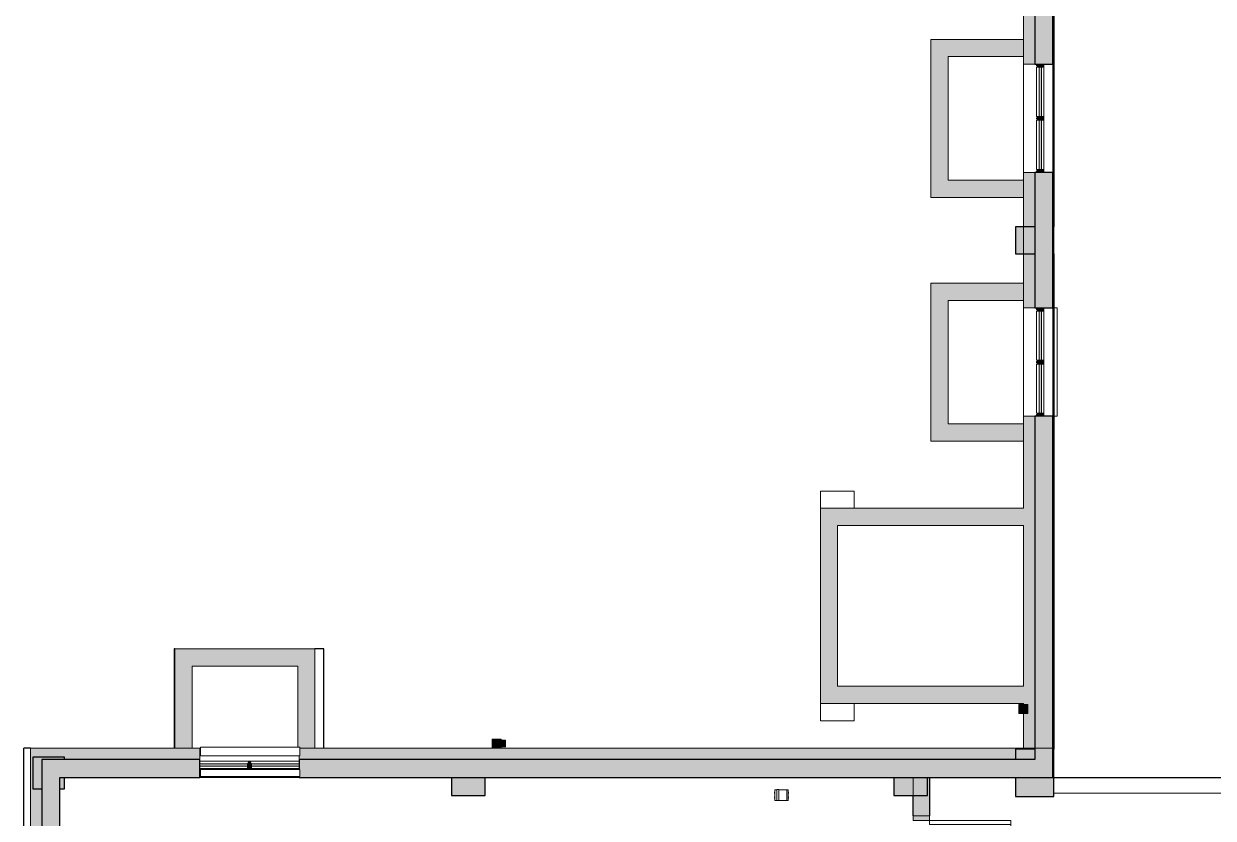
# Model space of a CAD drawing. Header units: inches. Extents: x -3640 to -1418, y -3630 to 137.
# Drawn here: x -3593 to -3066, y -2853 to -2501 of the extents above; entities that cross this region are included whole.
import ezdxf

# ---------------------------------------------------------------- set-up
doc = ezdxf.new("R2010")
doc.units = ezdxf.units.IN
doc.header["$MEASUREMENT"] = 0
for name, color, linetype, lineweight in [('A-DOOR', 31, 'Continuous', 13), ('A-DOOR-FRAM', 31, 'Continuous', 13), ('A-FLOR', 192, 'Continuous', 13), ('A-GENM', 13, 'Continuous', 9), ('A-GLAZ-CURT', 52, 'Continuous', 13), ('A-GLAZ-CWMG', 51, 'Continuous', 13), ('A-WALL', 113, 'Continuous', 13), ('A-WALL-PATT', 111, 'Continuous', 13), ('I-WALL', 2, 'Continuous', 13), ('L-SITE-WALL', 31, 'Continuous', 13), ('M-EQPM', 50, 'Continuous', 9), ('M-HVAC-DUCT', 70, 'Continuous', 13), ('Q-CASE', 31, 'Continuous', 13), ('S-COLS', 52, 'Continuous', 13)]:
    doc.layers.add(name, color=color, linetype=linetype, lineweight=lineweight)

# ---------------------------------------------------------------- blocks, each defined once
blk = doc.blocks.new('15830016-STRUCT_MARTINEZ-MOORE_CENTRAL_v2018_rvt-1-DIMENSION PLAN - LEVEL 1 _567_ - 2__ - CAD')
at = {"layer": 'A-WALL-PATT', "lineweight": 20}
h = blk.add_hatch(color=10, dxfattribs=at)
h.paths.add_polyline_path([(-3145.4, -2826.64), (-3137.4, -2826.64), (-3137.4, -2674.64), (-3145.4, -2674.64), (-3145.4, -2822.14)], flags=0)
h.paths.add_polyline_path([(-3145.4, -2626.64), (-3137.4, -2626.64), (-3137.4, -2566.64), (-3145.4, -2566.64), (-3145.4, -2602.64)], flags=0)
h.paths.add_polyline_path([(-3140.26, -2518.64), (-3137.4, -2518.64), (-3137.4, -2458.64), (-3145.4, -2458.64), (-3145.4, -2518.64)], flags=0)
h.paths.add_polyline_path([(-3145.4, -2410.64), (-3137.4, -2410.64), (-3137.4, -2358.64), (-3145.4, -2358.64), (-3145.4, -2393.68)], flags=0)
h = blk.add_hatch(color=10, dxfattribs=at)
h.paths.add_polyline_path([(-3585.4, -3436.64), (-3577.4, -3436.64), (-3577.4, -3332.14), (-3585.4, -3332.14), (-3585.4, -3430.64)], flags=0)
h.paths.add_polyline_path([(-3577.4, -3288.14), (-3577.4, -3269.14), (-3585.4, -3269.14), (-3585.4, -3288.14)], flags=0)
h.paths.add_polyline_path([(-3577.4, -3225.14), (-3577.4, -3189.14), (-3579.74, -3189.14), (-3579.74, -3189.51), (-3582.4, -3189.51), (-3582.4, -3189.14), (-3585.4, -3189.14), (-3585.4, -3225.14)], flags=0)
h.paths.add_polyline_path([(-3577.4, -3145.14), (-3577.4, -3126.14), (-3585.4, -3126.14), (-3585.4, -3145.14)], flags=0)
h.paths.add_polyline_path([(-3579.74, -3082.14), (-3577.4, -3082.14), (-3577.4, -3046.14), (-3585.4, -3046.14), (-3585.4, -3081.64), (-3579.74, -3081.64)], flags=0)
h.paths.add_polyline_path([(-3585.4, -3002.14), (-3577.4, -3002.14), (-3577.4, -2983.14), (-3585.4, -2983.14)], flags=0)
h.paths.add_polyline_path([(-3577.4, -2939.14), (-3577.4, -2826.64), (-3585.4, -2826.64), (-3585.4, -2939.14)], flags=0)
h = blk.add_hatch(color=10, dxfattribs=at)
h.paths.add_polyline_path([(-3403.9, -2834.64), (-3137.4, -2834.64), (-3137.4, -2826.64), (-3471.4, -2826.64), (-3471.4, -2831.14), (-3471.04, -2831.14), (-3471.04, -2834.25), (-3471.4, -2834.25), (-3471.4, -2834.64), (-3445.79, -2834.64)], flags=0)
h.paths.add_polyline_path([(-3577.4, -2834.64), (-3515.4, -2834.64), (-3515.4, -2826.64), (-3577.4, -2826.64)], flags=0)
at = {"layer": 'S-COLS', "lineweight": 5}
h = blk.add_hatch(color=50, dxfattribs=at)
h.paths.add_polyline_path([(-3145.4, -2602.64), (-3145.4, -2590.64), (-3153.9, -2590.64), (-3153.9, -2602.64)], flags=0)
h.paths.add_polyline_path([(-3137.4, -2602.64), (-3136.9, -2602.64), (-3136.9, -2590.64), (-3137.4, -2590.64)], flags=0)
h = blk.add_hatch(color=50, dxfattribs=at)
h.paths.add_polyline_path([(-3153.9, -2843.14), (-3136.9, -2843.14), (-3136.9, -2822.14), (-3137.4, -2822.14), (-3137.4, -2834.64), (-3153.9, -2834.64)], flags=0)
h.paths.add_polyline_path([(-3145.4, -2826.64), (-3145.4, -2822.14), (-3153.9, -2822.14), (-3153.9, -2826.64)], flags=0)
h = blk.add_hatch(color=50, dxfattribs=at)
h.paths.add_polyline_path([(-3585.4, -2839.64), (-3585.4, -2826.64), (-3575.4, -2826.64), (-3575.4, -2825.64), (-3589.4, -2825.64), (-3589.4, -2839.64)], flags=0)
h.paths.add_polyline_path([(-3577.4, -2839.64), (-3575.4, -2839.64), (-3575.4, -2834.64), (-3577.4, -2834.64)], flags=0)
for points in [[(-3388.9, -2842.64), (-3388.9, -2834.64), (-3403.9, -2834.64), (-3403.9, -2842.64)], [(-3192.9, -2842.64), (-3192.9, -2834.64), (-3207.9, -2834.64), (-3207.9, -2842.64)]]:
    blk.add_hatch(color=50, dxfattribs=at).paths.add_polyline_path(points, flags=0)
at = {"layer": 'A-FLOR', "color": 253, "lineweight": 25}
for p, q in [((-3136.91, -2366.64), (-3136.91, -2590.64)), ((-3136.91, -2602.64), (-3136.91, -2626.64)), ((-3136.91, -2674.64), (-3136.91, -2822.14)), ((-3526.4, -2777.64), (-3526.83, -2777.64)), ((-3526.83, -2777.64), (-3526.83, -2821.64)), ((-3460.46, -2777.64), (-3464.4, -2777.64)), ((-3460.46, -2821.64), (-3460.46, -2777.64)), ((-3136.9, -2834.64), (-3049.4, -2834.64))]:
    blk.add_line(p, q, dxfattribs=at)
at = {"layer": 'A-FLOR', "color": 254, "lineweight": 25}
blk.add_line((-3136.91, -2626.64), (-3136.91, -2674.64), dxfattribs=at)
at = {"layer": 'A-WALL', "color": 253, "lineweight": 25}
for p in [(-3593.4, -2928.14), (-3590.4, -2821.64)]:
    blk.add_line(p, (-3593.4, -2821.64), dxfattribs=at)
at = {"layer": 'L-SITE-WALL', "color": 253, "lineweight": 25}
for p, q in [((-3145.4, -2458.64), (-3145.4, -2518.64)), ((-3137.4, -2518.64), (-3137.4, -2458.64)), ((-3145.4, -2518.64), (-3137.4, -2518.64)), ((-3137.4, -2566.64), (-3145.4, -2566.64)), ((-3145.4, -2566.64), (-3145.4, -2590.64)), ((-3137.4, -2590.64), (-3137.4, -2566.64)), ((-3145.4, -2590.64), (-3145.4, -2602.64)), ((-3137.4, -2602.64), (-3137.4, -2590.64)), ((-3145.4, -2602.64), (-3145.4, -2626.64)), ((-3137.4, -2626.64), (-3137.4, -2602.64)), ((-3145.4, -2626.64), (-3137.4, -2626.64)), ((-3137.4, -2674.64), (-3145.4, -2674.64)), ((-3145.4, -2674.64), (-3145.4, -2822.14)), ((-3137.4, -2822.14), (-3137.4, -2674.64)), ((-3145.4, -2822.14), (-3145.4, -2826.64)), ((-3137.4, -2826.64), (-3137.4, -2822.14)), ((-3585.4, -2826.64), (-3585.4, -2839.64)), ((-3577.4, -2826.64), (-3585.4, -2826.64)), ((-3575.4, -2826.64), (-3577.4, -2826.64)), ((-3515.4, -2826.64), (-3575.4, -2826.64)), ((-3515.4, -2834.64), (-3515.4, -2826.64)), ((-3153.9, -2826.64), (-3471.4, -2826.64)), ((-3471.4, -2826.64), (-3471.4, -2831.14)), ((-3145.4, -2826.64), (-3153.9, -2826.64)), ((-3137.4, -2834.64), (-3137.4, -2826.64)), ((-3577.4, -2839.64), (-3577.4, -2834.64)), ((-3577.4, -2834.64), (-3575.4, -2834.64)), ((-3575.4, -2834.64), (-3515.4, -2834.64)), ((-3471.4, -2834.25), (-3471.4, -2834.64)), ((-3471.4, -2834.64), (-3403.9, -2834.64)), ((-3403.9, -2834.64), (-3388.9, -2834.64)), ((-3388.9, -2834.64), (-3207.9, -2834.64)), ((-3207.9, -2834.64), (-3192.9, -2834.64)), ((-3192.9, -2834.64), (-3153.9, -2834.64)), ((-3153.9, -2834.64), (-3137.4, -2834.64)), ((-3585.4, -2839.64), (-3585.4, -2939.14)), ((-3577.4, -2939.14), (-3577.4, -2839.64))]:
    blk.add_line(p, q, dxfattribs=at)
at = {"layer": 'S-COLS', "color": 253, "lineweight": 25}
for p, q in [((-3145.4, -2590.64), (-3153.9, -2590.64)), ((-3153.9, -2590.64), (-3153.9, -2602.64)), ((-3136.9, -2590.64), (-3137.4, -2590.64)), ((-3136.9, -2602.64), (-3136.9, -2590.64)), ((-3153.9, -2602.64), (-3145.4, -2602.64)), ((-3137.4, -2602.64), (-3136.9, -2602.64)), ((-3145.4, -2822.14), (-3153.9, -2822.14)), ((-3153.9, -2822.14), (-3153.9, -2826.64)), ((-3136.9, -2822.14), (-3137.4, -2822.14)), ((-3136.9, -2843.14), (-3136.9, -2822.14)), ((-3575.4, -2825.64), (-3589.4, -2825.64)), ((-3589.4, -2825.64), (-3589.4, -2839.64)), ((-3575.4, -2826.64), (-3575.4, -2825.64)), ((-3575.4, -2839.64), (-3575.4, -2834.64)), ((-3403.9, -2834.64), (-3403.9, -2842.64)), ((-3388.9, -2842.64), (-3388.9, -2834.64)), ((-3207.9, -2834.64), (-3207.9, -2842.64)), ((-3192.9, -2842.64), (-3192.9, -2834.64)), ((-3153.9, -2834.64), (-3153.9, -2843.14)), ((-3589.4, -2839.64), (-3585.4, -2839.64)), ((-3577.4, -2839.64), (-3575.4, -2839.64)), ((-3403.9, -2842.64), (-3388.9, -2842.64)), ((-3207.9, -2842.64), (-3192.9, -2842.64)), ((-3153.9, -2843.14), (-3136.9, -2843.14))]:
    blk.add_line(p, q, dxfattribs=at)
at = {"layer": 'S-COLS', "color": 9}
for p, q in [((-3145.4, -2602.64), (-3145.4, -2590.64)), ((-3137.4, -2590.64), (-3137.4, -2602.64)), ((-3145.4, -2826.64), (-3145.4, -2822.14)), ((-3137.4, -2822.14), (-3137.4, -2826.64)), ((-3585.4, -2839.64), (-3585.4, -2826.64)), ((-3585.4, -2826.64), (-3577.4, -2826.64)), ((-3577.4, -2826.64), (-3575.4, -2826.64)), ((-3153.9, -2826.64), (-3145.4, -2826.64)), ((-3137.4, -2826.64), (-3137.4, -2834.64)), ((-3575.4, -2834.64), (-3577.4, -2834.64)), ((-3577.4, -2834.64), (-3577.4, -2839.64)), ((-3388.9, -2834.64), (-3403.9, -2834.64)), ((-3192.9, -2834.64), (-3207.9, -2834.64)), ((-3137.4, -2834.64), (-3153.9, -2834.64))]:
    blk.add_line(p, q, dxfattribs=at)
blk = doc.blocks.new('FlowMeter_BSALS - FM-1-2064268-DIMENSION PLAN - LEVEL 1 _567_ - 2__ - CAD')
at = {"layer": 'M-EQPM', "color": 53}
for p, q in [((-3.1, 1.28), (-3.1, 0.78)), ((-3.1, 1.28), (-3.07, 1.28)), ((-2.17, 2.32), (-2.94, 2.32)), ((-2.05, 2.44), (-2.17, 2.32)), ((-2.17, 0), (-2.17, 2.27)), ((-2.17, -2.26), (-2.17, 0)), ((-1.18, 2.44), (-2.05, 2.44)), ((-2.05, 0), (-2.05, 2.38)), ((-2.05, -2.37), (-2.05, 0)), ((-1.18, 2.38), (-1.2, 2.38)), ((-1.18, 2.38), (-1.18, 2.38)), ((2.43, 2.38), (-1.18, 2.38)), ((-1.18, 2.23), (-1.18, 2.38)), ((-1.18, 1.03), (-1.18, 2.23)), ((-1.18, 0), (-1.18, 1.06)), ((-1.18, -1.05), (-1.18, 0)), ((2.34, -2.22), (2.34, 2.23)), ((2.43, 2.38), (2.98, 2.38)), ((2.98, 2.38), (2.98, -2.38)), ((2.99, 1.28), (3.1, 1.28)), ((3.1, 0.78), (2.99, 0.78)), ((3.1, 0.78), (3.1, 1.28)), ((-3.1, -0.78), (-3.1, -1.28)), ((-3.07, -1.28), (-3.1, -1.28)), ((-2.94, -2.32), (-2.17, -2.32)), ((-2.17, -2.32), (-2.05, -2.43)), ((-2.05, -2.43), (-1.18, -2.43)), ((-1.18, -2.22), (-1.18, -1.02)), ((-1.18, -2.38), (-1.18, -2.22)), ((-1.18, -2.37), (-1.18, -2.37)), ((-1.18, -2.38), (2.43, -2.38)), ((2.98, -2.38), (2.43, -2.38)), ((2.99, -0.78), (3.1, -0.78)), ((3.1, -1.28), (2.99, -1.28)), ((3.1, -1.28), (3.1, -0.78))]:
    blk.add_line(p, q, dxfattribs=at)
at = {"layer": 'M-EQPM', "color": 53, "flags": 128}
for points in [[(-3.05, 2.21), (-3.05, 2.22), (-3.05, 2.22), (-3.05, 2.23), (-3.05, 2.23), (-3.05, 2.23), (-3.05, 2.24), (-3.05, 2.24), (-3.05, 2.25), (-3.05, 2.25), (-3.05, 2.26), (-3.04, 2.26), (-3.04, 2.26), (-3.04, 2.27), (-3.04, 2.27), (-3.03, 2.27), (-3.03, 2.28), (-3.03, 2.28), (-3.03, 2.29), (-3.02, 2.29), (-3.02, 2.29), (-3.02, 2.3), (-3.01, 2.3), (-3.01, 2.3), (-3.01, 2.3), (-3, 2.31), (-3, 2.31), (-3, 2.31), (-2.99, 2.31), (-2.99, 2.31), (-2.98, 2.32), (-2.98, 2.32), (-2.97, 2.32), (-2.97, 2.32), (-2.97, 2.32), (-2.96, 2.32), (-2.96, 2.32), (-2.95, 2.32), (-2.95, 2.32), (-2.94, 2.32), (-2.94, 2.32)], [(-3.05, 0), (-3.05, 0.09), (-3.05, 0.18), (-3.05, 0.27), (-3.05, 0.35), (-3.05, 0.44), (-3.05, 0.53), (-3.05, 0.61), (-3.05, 0.7), (-3.05, 0.78), (-3.05, 0.86), (-3.05, 0.94), (-3.05, 1.02), (-3.05, 1.1), (-3.05, 1.18), (-3.05, 1.25), (-3.05, 1.32), (-3.05, 1.39), (-3.05, 1.46), (-3.05, 1.52), (-3.05, 1.59), (-3.05, 1.65), (-3.05, 1.71), (-3.05, 1.76), (-3.05, 1.81), (-3.05, 1.86), (-3.05, 1.91), (-3.05, 1.95), (-3.05, 1.99), (-3.05, 2.03), (-3.05, 2.06), (-3.05, 2.09), (-3.05, 2.12), (-3.05, 2.14), (-3.05, 2.16), (-3.05, 2.18), (-3.05, 2.19), (-3.05, 2.2), (-3.05, 2.21), (-3.05, 2.21), (-3.05, 2.21)], [(-3.05, 2.21), (-3.05, 2.21), (-3.05, 2.2), (-3.05, 2.2), (-3.05, 2.18), (-3.05, 2.17), (-3.05, 2.15), (-3.05, 2.13), (-3.05, 2.1), (-3.05, 2.07), (-3.05, 2.04), (-3.05, 2), (-3.05, 1.96), (-3.05, 1.92), (-3.05, 1.87), (-3.05, 1.83), (-3.05, 1.77), (-3.05, 1.72), (-3.05, 1.66), (-3.05, 1.6), (-3.05, 1.54), (-3.05, 1.48), (-3.05, 1.41), (-3.05, 1.34), (-3.05, 1.27), (-3.05, 1.2), (-3.05, 1.12), (-3.05, 1.04), (-3.05, 0.97), (-3.05, 0.88), (-3.05, 0.8), (-3.05, 0.72), (-3.05, 0.64), (-3.05, 0.55), (-3.05, 0.46), (-3.05, 0.38), (-3.05, 0.29), (-3.05, 0.2), (-3.05, 0.11), (-3.05, 0.03), (-3.05, 0)], [(-3.05, 0), (-3.05, -0.09), (-3.05, -0.17), (-3.05, -0.26), (-3.05, -0.35), (-3.05, -0.44), (-3.05, -0.52), (-3.05, -0.61), (-3.05, -0.69), (-3.05, -0.78), (-3.05, -0.86), (-3.05, -0.94), (-3.05, -1.02), (-3.05, -1.09), (-3.05, -1.17), (-3.05, -1.24), (-3.05, -1.32), (-3.05, -1.39), (-3.05, -1.45), (-3.05, -1.52), (-3.05, -1.58), (-3.05, -1.64), (-3.05, -1.7), (-3.05, -1.75), (-3.05, -1.81), (-3.05, -1.86), (-3.05, -1.9), (-3.05, -1.95), (-3.05, -1.99), (-3.05, -2.02), (-3.05, -2.06), (-3.05, -2.09), (-3.05, -2.11), (-3.05, -2.14), (-3.05, -2.16), (-3.05, -2.17), (-3.05, -2.19), (-3.05, -2.2), (-3.05, -2.2), (-3.05, -2.21), (-3.05, -2.21)], [(-3.05, -2.21), (-3.05, -2.2), (-3.05, -2.2), (-3.05, -2.19), (-3.05, -2.18), (-3.05, -2.16), (-3.05, -2.14), (-3.05, -2.12), (-3.05, -2.09), (-3.05, -2.06), (-3.05, -2.03), (-3.05, -2), (-3.05, -1.96), (-3.05, -1.91), (-3.05, -1.87), (-3.05, -1.82), (-3.05, -1.77), (-3.05, -1.71), (-3.05, -1.66), (-3.05, -1.6), (-3.05, -1.54), (-3.05, -1.47), (-3.05, -1.4), (-3.05, -1.34), (-3.05, -1.26), (-3.05, -1.19), (-3.05, -1.12), (-3.05, -1.04), (-3.05, -0.96), (-3.05, -0.88), (-3.05, -0.8), (-3.05, -0.71), (-3.05, -0.63), (-3.05, -0.55), (-3.05, -0.46), (-3.05, -0.37), (-3.05, -0.29), (-3.05, -0.2), (-3.05, -0.11), (-3.05, -0.02), (-3.05, 0)], [(2.34, 2.23), (2.34, 2.26), (2.35, 2.3), (2.36, 2.33), (2.38, 2.35), (2.39, 2.37), (2.41, 2.38), (2.43, 2.38)], [(-2.94, -2.32), (-2.95, -2.32), (-2.95, -2.32), (-2.96, -2.32), (-2.96, -2.32), (-2.96, -2.32), (-2.97, -2.31), (-2.97, -2.31), (-2.98, -2.31), (-2.98, -2.31), (-2.99, -2.31), (-2.99, -2.31), (-2.99, -2.31), (-3, -2.3), (-3, -2.3), (-3.01, -2.3), (-3.01, -2.3), (-3.01, -2.29), (-3.02, -2.29), (-3.02, -2.29), (-3.02, -2.28), (-3.03, -2.28), (-3.03, -2.28), (-3.03, -2.27), (-3.03, -2.27), (-3.04, -2.27), (-3.04, -2.26), (-3.04, -2.26), (-3.04, -2.25), (-3.04, -2.25), (-3.05, -2.25), (-3.05, -2.24), (-3.05, -2.24), (-3.05, -2.23), (-3.05, -2.23), (-3.05, -2.23), (-3.05, -2.22), (-3.05, -2.22), (-3.05, -2.21), (-3.05, -2.21), (-3.05, -2.21)], [(2.43, -2.38), (2.41, -2.37), (2.39, -2.36), (2.38, -2.34), (2.36, -2.32), (2.35, -2.29), (2.34, -2.26), (2.34, -2.22)]]:
    blk.add_lwpolyline(points, dxfattribs=at)
blk = doc.blocks.new('15830016-MECH_BSALS_CENTRAL_v2018_rvt-1-DIMENSION PLAN - LEVEL 1 _567_ - 2__ - CAD')
at = {"layer": 'M-HVAC-DUCT', "color": 211, "lineweight": 9}
for p, q in [((-3515.04, -2821.25), (-3471.04, -2821.25)), ((-3515.04, -2821.25), (-3515.04, -2825.14)), ((-3471.04, -2821.25), (-3471.04, -2825.14)), ((-3471.04, -2825.14), (-3515.04, -2825.14)), ((-3515.04, -2831.14), (-3471.04, -2831.14)), ((-3515.04, -2831.14), (-3515.04, -2834.25)), ((-3471.04, -2834.25), (-3515.04, -2834.25)), ((-3471.04, -2831.14), (-3471.04, -2834.25))]:
    blk.add_line(p, q, dxfattribs=at)
at = {"color": 250, "lineweight": 9}
blk.add_blockref('FlowMeter_BSALS - FM-1-2064268-DIMENSION PLAN - LEVEL 1 _567_ - 2__ - CAD', (-3257.6, -2842.47), dxfattribs=at)
blk = doc.blocks.new('leader 2 - leader 1-485766-DIMENSION PLAN - LEVEL 1 _567_ - 2__ - CAD')
at = {"layer": 'A-WALL', "lineweight": 20}
blk.add_hatch(color=10, dxfattribs=at).paths.add_polyline_path([(-3379.9, -2821.14), (-3379.9, -2818.14), (-3383.9, -2818.14), (-3383.9, -2821.14)], flags=0)
for p, q in [((-3379.9, -2818.14), (-3383.9, -2818.14)), ((-3383.9, -2818.14), (-3383.9, -2821.14)), ((-3379.9, -2821.14), (-3379.9, -2818.14)), ((-3383.9, -2821.14), (-3379.9, -2821.14))]:
    blk.add_line(p, q, dxfattribs=at)
blk = doc.blocks.new('System Panel - Winco Glass-383261-DIMENSION PLAN - LEVEL 1 _567_ - 2__ - CAD')
at = {"layer": 'A-GLAZ-CURT', "lineweight": 9}
blk.add_hatch(color=90, dxfattribs=at).paths.add_polyline_path([(-10.890625, -1), (10.890625, -1), (10.890625, 0), (-10.890625, 0)], flags=0)
at = {"layer": 'A-GLAZ-CURT', "lineweight": 20}
for p, q in [((10.890625, 0), (-10.890625, 0)), ((-10.890625, 0), (-10.890625, -1)), ((-10.890625, -1), (10.890625, -1)), ((10.890625, -1), (10.890625, 0))]:
    blk.add_line(p, q, dxfattribs=at)
blk = doc.blocks.new('Rectangular Mullion - Winco Accent Full_Left-383263-DIMENSION PLAN - LEVEL 1 _567_ - 2__ - CAD')
at = {"layer": 'A-GLAZ-CWMG', "lineweight": 9}
blk.add_hatch(color=90, dxfattribs=at).paths.add_polyline_path([(-1.38, 2), (0, 2), (0, -1.25), (-0.79, -1.25), (-1.38, 0)], flags=0)
at = {"layer": 'A-GLAZ-CWMG', "lineweight": 20}
for p, q in [((-1.38, 0), (-1.38, 2)), ((-1.38, 2), (0, 2)), ((-0.79, -1.25), (-1.38, 0)), ((0, 2), (0, -1.25)), ((0, -1.25), (-0.79, -1.25))]:
    blk.add_line(p, q, dxfattribs=at)
blk = doc.blocks.new('Rectangular Mullion - Winco Accent Full_Right-383265-DIMENSION PLAN - LEVEL 1 _567_ - 2__ - CAD')
at = {"layer": 'A-GLAZ-CWMG', "lineweight": 9}
for p, q in [((-3144.65, -2651.48), (-3143.4, -2651.48)), ((-3144.65, -2651.48), (-3144.65, -2673.27)), ((-3141.4, -2651.48), (-3141.4, -2673.27)), ((-3143.4, -2673.27), (-3144.65, -2673.27))]:
    blk.add_line(p, q, dxfattribs=at)
blk = doc.blocks.new('Rectangular Mullion - Winco Accent Full-383266-DIMENSION PLAN - LEVEL 1 _567_ - 2__ - CAD')
at = {"layer": 'A-GLAZ-CWMG', "lineweight": 9}
blk.add_hatch(color=90, dxfattribs=at).paths.add_polyline_path([(-0.84, 0), (-0.84, 2), (0.84, 2), (0.84, 0), (0.26, -1.25), (-0.26, -1.25)], flags=0)
at = {"layer": 'A-GLAZ-CWMG', "lineweight": 20}
for p, q in [((-0.84, 2), (0.84, 2)), ((-0.84, 0), (-0.84, 2)), ((-0.26, -1.25), (-0.84, 0)), ((0.84, 0), (0.26, -1.25)), ((0.84, 2), (0.84, 0)), ((0.26, -1.25), (-0.26, -1.25))]:
    blk.add_line(p, q, dxfattribs=at)
blk = doc.blocks.new('Rectangular Mullion - Winco Accent Full_Right-383268-DIMENSION PLAN - LEVEL 1 _567_ - 2__ - CAD')
at = {"layer": 'A-GLAZ-CWMG', "lineweight": 9}
blk.add_hatch(color=90, dxfattribs=at).paths.add_polyline_path([(0, 2), (-1.38, 2), (-1.38, 0), (-0.79, -1.25), (0, -1.25)], flags=0)
at = {"layer": 'A-GLAZ-CWMG', "lineweight": 20}
for p, q in [((0, 2), (-1.38, 2)), ((-1.38, 2), (-1.38, 0)), ((-1.38, 0), (-0.79, -1.25)), ((0, -1.25), (0, 2)), ((-0.79, -1.25), (0, -1.25))]:
    blk.add_line(p, q, dxfattribs=at)
blk = doc.blocks.new('Basic Wall _ B6-7 1_4_-BSALS - ___-3569027-DIMENSION PLAN - LEVEL 1 _567_ - 2__ - CAD')
at = {"layer": 'I-WALL', "lineweight": 20}
for p, q in [((-3199.4, -2851.7), (-3199.4, -2842.64)), ((-3199.27, -2851.7), (-3199.4, -2851.7)), ((-3199.4, -2927.7), (-3199.27, -2927.7)), ((-3199.4, -3024.14), (-3199.4, -2927.7)), ((-3199.27, -3024.14), (-3199.4, -3024.14))]:
    blk.add_line(p, q, dxfattribs=at)
blk = doc.blocks.new('Basic Wall _ B6-7 1_4_-BSALS - ___-3569026-DIMENSION PLAN - LEVEL 1 _567_ - 2__ - CAD')
at = {"layer": 'I-WALL', "lineweight": 20}
for p, q in [((-3191.9, -2851.7), (-3191.9, -2834.64)), ((-3191.9, -2851.7), (-3192.02, -2851.7)), ((-3192.02, -2927.7), (-3191.9, -2927.7)), ((-3191.9, -3024.14), (-3191.9, -2927.7))]:
    blk.add_line(p, q, dxfattribs=at)
blk = doc.blocks.new('Door-B2_1-BSALS1 - B2_1-72X84-BSALS-384479-DIMENSION PLAN - LEVEL 1 _567_ - 2__ - CAD')
at = {"layer": 'A-DOOR-FRAM', "lineweight": 20}
h = blk.add_hatch(color=10, dxfattribs=at)
h.paths.add_polyline_path([(38, -3.63), (38, 3.62), (36, 3.62), (36, -3.63)], flags=0)
h.paths.add_polyline_path([(-36, -3.63), (-36, 3.62), (-38, 3.62), (-38, -3.63)], flags=0)
at = {"layer": 'A-DOOR', "lineweight": 20}
for p, q in [((-36, 39.63), (-34.25, 39.63)), ((-36, 3.62), (-36, 39.63)), ((-34.25, 39.63), (-34.25, 3.62)), ((34.25, 39.63), (34.25, 3.62)), ((36, 39.63), (34.25, 39.63)), ((36, 3.62), (36, 39.63)), ((-34.25, 3.62), (-36, 3.62)), ((34.25, 3.62), (36, 3.62))]:
    blk.add_line(p, q, dxfattribs=at)
at = {"layer": 'A-DOOR', "lineweight": 9}
for centre, start, end in [((-36, 3.67), 359.9323, 87.2137), ((36, 3.67), 92.7863, 180.0677)]:
    blk.add_arc(centre, 36, start, end, dxfattribs=at)
at = {"layer": 'A-DOOR-FRAM', "lineweight": 20}
for p, q in [((-36, 3.62), (-38, 3.62)), ((-38, 3.62), (-38, -3.63)), ((-36, -3.63), (-36, 3.62)), ((38, 3.62), (36, 3.62)), ((36, 3.62), (36, -3.63)), ((38, -3.63), (38, 3.62)), ((-38, -3.63), (-36, -3.63)), ((36, -3.63), (38, -3.63))]:
    blk.add_line(p, q, dxfattribs=at)
blk = doc.blocks.new('System Panel - Winco Glass-472139-DIMENSION PLAN - LEVEL 1 _567_ - 2__ - CAD')
at = {"layer": 'A-GLAZ-CURT', "lineweight": 9}
blk.add_hatch(color=90, dxfattribs=at).paths.add_polyline_path([(-10.578125, 1), (-10.578125, 0), (10.578125, 0), (10.578125, 1)], flags=0)
at = {"layer": 'A-GLAZ-CURT', "lineweight": 20}
for p, q in [((10.578125, 1), (-10.578125, 1)), ((-10.578125, 1), (-10.578125, 0)), ((-10.578125, 0), (10.578125, 0)), ((10.578125, 0), (10.578125, 1))]:
    blk.add_line(p, q, dxfattribs=at)
blk = doc.blocks.new('Rectangular Mullion - Winco Accent Full_Right-384055-DIMENSION PLAN - LEVEL 1 _567_ - 2__ - CAD')
at = {"layer": 'A-GLAZ-CWMG', "lineweight": 9}
for p, q in [((-3493.13, -2827.39), (-3471.4, -2827.39)), ((-3492.55, -2830.64), (-3471.4, -2830.64))]:
    blk.add_line(p, q, dxfattribs=at)
blk = doc.blocks.new('Rectangular Mullion - Winco Accent Full_Right-384057-DIMENSION PLAN - LEVEL 1 _567_ - 2__ - CAD')
at = {"layer": 'A-GLAZ-CWMG', "lineweight": 9}
for p, q in [((-3515.4, -2827.39), (-3493.66, -2827.39)), ((-3515.4, -2830.64), (-3494.24, -2830.64))]:
    blk.add_line(p, q, dxfattribs=at)
blk = doc.blocks.new('Rectangular Mullion - Winco Accent Full-472138-DIMENSION PLAN - LEVEL 1 _567_ - 2__ - CAD')
at = {"layer": 'A-GLAZ-CWMG', "lineweight": 9}
blk.add_hatch(color=90, dxfattribs=at).paths.add_polyline_path([(0.84, -2), (-0.84, -2), (-0.84, 0), (-0.26, 1.25), (0.26, 1.25), (0.84, 0)], flags=0)
at = {"layer": 'A-GLAZ-CWMG', "lineweight": 20}
for p, q in [((-0.84, 0), (-0.26, 1.25)), ((-0.84, -2), (-0.84, 0)), ((-0.26, 1.25), (0.26, 1.25)), ((0.26, 1.25), (0.84, 0)), ((0.84, 0), (0.84, -2)), ((0.84, -2), (-0.84, -2))]:
    blk.add_line(p, q, dxfattribs=at)
blk = doc.blocks.new('Casework 65 - Casework 20-550042-DIMENSION PLAN - LEVEL 1 _567_ - 2__ - CAD')
at = {"layer": 'Q-CASE', "lineweight": 20}
for p, q in [((-2763.9, -3436.13), (-2715.9, -3436.13)), ((-2763.9, -3440.13), (-2763.9, -3442.02)), ((-2763.9, -3442.02), (-2763.9, -3440.13)), ((-2715.9, -3442.02), (-2715.9, -3440.13)), ((-2715.9, -3440.13), (-2715.9, -3442.02)), ((-2763.9, -3442.02), (-2715.9, -3442.02)), ((-2715.9, -3442.02), (-2763.9, -3442.02))]:
    blk.add_line(p, q, dxfattribs=at)
blk = doc.blocks.new('Down Spouts3 - Down Spouts-4005655-DIMENSION PLAN - LEVEL 1 _567_ - 2__ - CAD')
at = {"layer": 'A-GENM'}
for points in [[(-3148.44, -2806.38), (-3148.44, -2802.38), (-3152.44, -2802.38), (-3152.44, -2806.38)], [(-3381.9, -2821.64), (-3381.9, -2817.64), (-3385.9, -2817.64), (-3385.9, -2821.64)]]:
    blk.add_hatch(color=90, dxfattribs=at).paths.add_polyline_path(points, flags=0)
for p, q in [((-3148.44, -2802.38), (-3152.44, -2802.38)), ((-3152.44, -2802.38), (-3152.44, -2806.38)), ((-3148.44, -2806.38), (-3148.44, -2802.38)), ((-3152.44, -2806.38), (-3148.44, -2806.38)), ((-3381.9, -2817.64), (-3385.9, -2817.64)), ((-3385.9, -2817.64), (-3385.9, -2821.64)), ((-3381.9, -2821.64), (-3381.9, -2817.64)), ((-3385.9, -2821.64), (-3381.9, -2821.64))]:
    blk.add_line(p, q, dxfattribs=at)

msp = doc.modelspace()

# ---------------------------------------------------------------- block references
at = {"lineweight": 5}
msp.add_blockref('15830016-STRUCT_MARTINEZ-MOORE_CENTRAL_v2018_rvt-1-DIMENSION PLAN - LEVEL 1 _567_ - 2__ - CAD', (0, 0), dxfattribs=at)

# ---------------------------------------------------------------- next in the draw order: hatches: boundary and pattern name
at = {"layer": 'A-WALL-PATT', "lineweight": 20}
h = msp.add_hatch(color=10, dxfattribs=at)
h.paths.add_polyline_path([(-3150.4, -2821.64), (-3137.4, -2821.64), (-3137.4, -2674.64), (-3150.4, -2674.64), (-3150.4, -2801.89)], flags=0)
h.paths.add_polyline_path([(-3140.26, -2626.64), (-3137.4, -2626.64), (-3137.4, -2566.64), (-3150.4, -2566.64), (-3150.4, -2626.64)], flags=0)
h.paths.add_polyline_path([(-3140.26, -2518.64), (-3137.4, -2518.64), (-3137.4, -2458.64), (-3150.4, -2458.64), (-3150.4, -2518.64)], flags=0)
h.paths.add_polyline_path([(-3140.26, -2410.64), (-3137.4, -2410.64), (-3137.4, -2358.64), (-3150.4, -2358.64), (-3150.4, -2410.64)], flags=0)
for points in [[(-3191.4, -2577.64), (-3183.77, -2577.64), (-3183.77, -2507.64), (-3191.4, -2507.64), (-3191.4, -2523.17)], [(-3150.4, -2515.27), (-3150.4, -2507.64), (-3183.77, -2507.64), (-3183.77, -2515.27)], [(-3150.4, -2577.64), (-3150.4, -2570.02), (-3183.77, -2570.02), (-3183.77, -2577.64)], [(-3191.4, -2685.64), (-3183.77, -2685.64), (-3183.77, -2615.64), (-3191.4, -2615.64), (-3191.4, -2652.65)], [(-3150.4, -2623.27), (-3150.4, -2615.64), (-3183.77, -2615.64), (-3183.77, -2623.27)], [(-3150.4, -2685.64), (-3150.4, -2678.02), (-3183.77, -2678.02), (-3183.77, -2685.64)], [(-3150.4, -2723.02), (-3150.4, -2715.39), (-3240.4, -2715.39), (-3240.4, -2723.02), (-3232.77, -2723.02)], [(-3232.77, -2794.27), (-3232.77, -2723.02), (-3240.4, -2723.02), (-3240.4, -2794.27)], [(-3522.17, -2821.64), (-3518.77, -2821.64), (-3518.77, -2777.64), (-3526.4, -2777.64), (-3526.4, -2821.64)], [(-3472.02, -2785.27), (-3472.02, -2777.64), (-3518.77, -2777.64), (-3518.77, -2785.27)], [(-3464.4, -2821.64), (-3464.4, -2777.64), (-3472.02, -2777.64), (-3472.02, -2821.25), (-3471.04, -2821.25), (-3471.04, -2821.64)], [(-3150.4, -2801.89), (-3150.4, -2794.27), (-3240.4, -2794.27), (-3240.4, -2801.89), (-3216.65, -2801.89)]]:
    msp.add_hatch(color=10, dxfattribs=at).paths.add_polyline_path(points, flags=0)
h = msp.add_hatch(color=10, dxfattribs=at)
h.paths.add_polyline_path([(-3590.4, -3449.64), (-3577.4, -3449.64), (-3577.4, -3331.64), (-3590.4, -3331.64), (-3590.4, -3429.56)], flags=0)
h.paths.add_polyline_path([(-3590.4, -3287.64), (-3577.4, -3287.64), (-3577.4, -3268.64), (-3590.4, -3268.64)], flags=0)
h.paths.add_polyline_path([(-3590.4, -3224.14), (-3577.4, -3224.14), (-3577.4, -3188.64), (-3579.74, -3188.64), (-3579.74, -3189.51), (-3582.4, -3189.51), (-3582.4, -3188.64), (-3588.4, -3188.64), (-3588.4, -3189.51), (-3590.4, -3189.51), (-3590.4, -3211.14)], flags=0)
h.paths.add_polyline_path([(-3579.74, -3144.64), (-3577.4, -3144.64), (-3577.4, -3125.64), (-3590.4, -3125.64), (-3590.4, -3144.64)], flags=0)
h.paths.add_polyline_path([(-3577.4, -3081.14), (-3577.4, -3045.64), (-3590.4, -3045.64), (-3590.4, -3081.14)], flags=0)
h.paths.add_polyline_path([(-3577.4, -3001.64), (-3577.4, -2982.64), (-3590.4, -2982.64), (-3590.4, -3001.64)], flags=0)
h.paths.add_polyline_path([(-3590.4, -2938.64), (-3577.4, -2938.64), (-3577.4, -2821.64), (-3590.4, -2821.64), (-3590.4, -2911.62)], flags=0)
h = msp.add_hatch(color=10, dxfattribs=at)
h.paths.add_polyline_path([(-3577.4, -2834.64), (-3515.4, -2834.64), (-3515.4, -2821.64), (-3577.4, -2821.64)], flags=0)
h.paths.add_polyline_path([(-3137.4, -2834.64), (-3137.4, -2821.64), (-3471.04, -2821.66), (-3471.04, -2825.14), (-3471.4, -2825.14), (-3471.4, -2831.14), (-3471.04, -2831.14), (-3471.04, -2834.25), (-3471.4, -2834.25), (-3471.4, -2834.64), (-3140.26, -2834.64)], flags=0)
at = {"layer": 'A-WALL-PATT', "lineweight": 5}
h = msp.add_hatch(color=50, dxfattribs=at)
h.paths.add_polyline_path([(-3193.52, -3024.14), (-3192.02, -3024.14), (-3192.02, -2927.7), (-3199.27, -2927.7), (-3199.27, -3024.14)], flags=0)
h.paths.add_polyline_path([(-3199.27, -2851.7), (-3192.02, -2851.7), (-3192.02, -2834.64), (-3199.27, -2834.64)], flags=0)

# ---------------------------------------------------------------- next in the draw order: linework, layer by layer
at = {"layer": 'A-FLOR', "lineweight": 20}
msp.add_line((-3136.9, -2841.64), (-2895.52, -2841.64), dxfattribs=at)
at = {"layer": 'A-WALL', "lineweight": 20}
for p, q in [((-3137.4, -2518.64), (-3137.4, -2358.64)), ((-3150.4, -2371.64), (-3150.4, -2715.39)), ((-3191.4, -2507.64), (-3191.4, -2577.64)), ((-3150.4, -2507.64), (-3191.4, -2507.64)), ((-3183.77, -2570.02), (-3183.77, -2515.27)), ((-3183.77, -2515.27), (-3150.4, -2515.27)), ((-3150.4, -2518.64), (-3137.4, -2518.64)), ((-3137.4, -2834.64), (-3137.4, -2518.64)), ((-3137.4, -2566.64), (-3150.4, -2566.64)), ((-3150.4, -2570.02), (-3183.77, -2570.02)), ((-3191.4, -2577.64), (-3150.4, -2577.64)), ((-3191.4, -2615.64), (-3191.4, -2685.64)), ((-3150.4, -2615.64), (-3191.4, -2615.64)), ((-3150.4, -2623.27), (-3150.4, -2615.64)), ((-3183.77, -2678.02), (-3183.77, -2623.27)), ((-3183.77, -2623.27), (-3150.4, -2623.27)), ((-3150.4, -2626.64), (-3137.4, -2626.64)), ((-3137.4, -2674.64), (-3150.4, -2674.64)), ((-3150.4, -2678.02), (-3183.77, -2678.02)), ((-3150.4, -2685.64), (-3150.4, -2678.02)), ((-3191.4, -2685.64), (-3150.4, -2685.64)), ((-3240.4, -2715.39), (-3240.4, -2801.89)), ((-3150.4, -2715.39), (-3225.4, -2715.39)), ((-3232.77, -2723.02), (-3150.4, -2723.02)), ((-3232.77, -2794.27), (-3232.77, -2723.02)), ((-3150.4, -2723.02), (-3150.4, -2794.27)), ((-3526.4, -2777.64), (-3526.4, -2821.64)), ((-3464.4, -2777.64), (-3526.4, -2777.64)), ((-3464.4, -2821.64), (-3464.4, -2777.64)), ((-3518.77, -2821.64), (-3518.77, -2785.27)), ((-3518.77, -2785.27), (-3472.02, -2785.27)), ((-3472.02, -2785.27), (-3472.02, -2821.25)), ((-3150.4, -2794.27), (-3232.77, -2794.27)), ((-3225.4, -2801.89), (-3150.4, -2801.89)), ((-3150.4, -2801.89), (-3150.4, -2821.64)), ((-3590.4, -2821.64), (-3590.4, -3060.52)), ((-3515.04, -2821.64), (-3590.4, -2821.64)), ((-3515.4, -2834.64), (-3515.4, -2821.64)), ((-3471.04, -2821.64), (-3464.4, -2821.64)), ((-3464.4, -2821.64), (-3137.4, -2821.64)), ((-3471.4, -2825.14), (-3471.4, -2831.14)), ((-3577.4, -2938.64), (-3577.4, -2834.64)), ((-3577.4, -2834.64), (-3199.27, -2834.64)), ((-3471.4, -2834.25), (-3471.4, -2834.64)), ((-3192.02, -2834.64), (-3137.4, -2834.64))]:
    msp.add_line(p, q, dxfattribs=at)
at = {"layer": 'I-WALL', "lineweight": 20}
for p, q in [((-3240.4, -2707.77), (-3225.4, -2707.77)), ((-3240.4, -2707.77), (-3240.4, -2715.39)), ((-3225.4, -2707.77), (-3225.4, -2715.39)), ((-3225.4, -2715.39), (-3240.4, -2715.39)), ((-3240.4, -2801.89), (-3240.4, -2809.52)), ((-3240.4, -2801.89), (-3225.4, -2801.89)), ((-3225.4, -2801.89), (-3225.4, -2809.52)), ((-3225.4, -2809.52), (-3240.4, -2809.52)), ((-3199.27, -2834.64), (-3199.27, -2851.7)), ((-3192.02, -2851.7), (-3192.02, -2834.64)), ((-3199.27, -2851.7), (-3192.02, -2851.7))]:
    msp.add_line(p, q, dxfattribs=at)

# ---------------------------------------------------------------- next in the draw order: block references
at = {"lineweight": 5}
msp.add_blockref('15830016-MECH_BSALS_CENTRAL_v2018_rvt-1-DIMENSION PLAN - LEVEL 1 _567_ - 2__ - CAD', (0, 0), dxfattribs=at)
at = {"layer": 'A-DOOR', "lineweight": 20, "rotation": 270}
msp.add_blockref('Door-B2_1-BSALS1 - B2_1-72X84-BSALS-384479-DIMENSION PLAN - LEVEL 1 _567_ - 2__ - CAD', (-3195.65, -2889.7), dxfattribs=at)
at = {"layer": 'A-GENM'}
msp.add_blockref('Down Spouts3 - Down Spouts-4005655-DIMENSION PLAN - LEVEL 1 _567_ - 2__ - CAD', (0, 0), dxfattribs=at)
at = {"layer": 'A-GLAZ-CURT', "lineweight": 9}
for name, p, rotation in [('System Panel - Winco Glass-383261-DIMENSION PLAN - LEVEL 1 _567_ - 2__ - CAD', (-3143.4, -2530.91), 89.99999999999854), ('System Panel - Winco Glass-383261-DIMENSION PLAN - LEVEL 1 _567_ - 2__ - CAD', (-3143.4, -2554.38), 89.99999999999854), ('System Panel - Winco Glass-383261-DIMENSION PLAN - LEVEL 1 _567_ - 2__ - CAD', (-3143.4, -2638.91), 89.99999999999854), ('System Panel - Winco Glass-383261-DIMENSION PLAN - LEVEL 1 _567_ - 2__ - CAD', (-3143.4, -2662.38), 89.99999999999854), ('System Panel - Winco Glass-472139-DIMENSION PLAN - LEVEL 1 _567_ - 2__ - CAD', (-3504.82, -2828.64), 180), ('System Panel - Winco Glass-472139-DIMENSION PLAN - LEVEL 1 _567_ - 2__ - CAD', (-3481.97, -2828.64), 180)]:
    msp.add_blockref(name, p, dxfattribs=dict(at, rotation=rotation))
at = {"layer": 'A-GLAZ-CWMG', "lineweight": 9, "extrusion": (0, 0, -1), "rotation": 90.00000000000146}
for name, p in [('Rectangular Mullion - Winco Accent Full_Left-383263-DIMENSION PLAN - LEVEL 1 _567_ - 2__ - CAD', (3143.4, -2518.64)), ('Rectangular Mullion - Winco Accent Full-383266-DIMENSION PLAN - LEVEL 1 _567_ - 2__ - CAD', (3143.4, -2542.64)), ('Rectangular Mullion - Winco Accent Full_Left-383263-DIMENSION PLAN - LEVEL 1 _567_ - 2__ - CAD', (3143.4, -2626.64)), ('Rectangular Mullion - Winco Accent Full-383266-DIMENSION PLAN - LEVEL 1 _567_ - 2__ - CAD', (3143.4, -2650.64))]:
    msp.add_blockref(name, p, dxfattribs=at)
at = {"layer": 'A-GLAZ-CWMG', "lineweight": 9}
for name, p in [('Rectangular Mullion - Winco Accent Full_Right-383265-DIMENSION PLAN - LEVEL 1 _567_ - 2__ - CAD', (0, 131.47)), ('Rectangular Mullion - Winco Accent Full_Right-383265-DIMENSION PLAN - LEVEL 1 _567_ - 2__ - CAD', (0, 108)), ('Rectangular Mullion - Winco Accent Full_Right-383265-DIMENSION PLAN - LEVEL 1 _567_ - 2__ - CAD', (0, 23.47)), ('Rectangular Mullion - Winco Accent Full_Right-383265-DIMENSION PLAN - LEVEL 1 _567_ - 2__ - CAD', (0, 0)), ('Rectangular Mullion - Winco Accent Full_Right-384057-DIMENSION PLAN - LEVEL 1 _567_ - 2__ - CAD', (0, 0)), ('Rectangular Mullion - Winco Accent Full_Right-384055-DIMENSION PLAN - LEVEL 1 _567_ - 2__ - CAD', (0, 0))]:
    msp.add_blockref(name, p, dxfattribs=at)
at = {"layer": 'A-GLAZ-CWMG', "lineweight": 9, "rotation": 269.9999999999985}
for p in [(-3143.4, -2566.64), (-3143.4, -2674.64)]:
    msp.add_blockref('Rectangular Mullion - Winco Accent Full_Right-383268-DIMENSION PLAN - LEVEL 1 _567_ - 2__ - CAD', p, dxfattribs=at)
at = {"layer": 'A-GLAZ-CWMG', "lineweight": 9, "extrusion": (0, 0, -1)}
msp.add_blockref('Rectangular Mullion - Winco Accent Full-472138-DIMENSION PLAN - LEVEL 1 _567_ - 2__ - CAD', (3493.4, -2828.64), dxfattribs=at)
at = {"layer": 'A-WALL', "lineweight": 20}
msp.add_blockref('leader 2 - leader 1-485766-DIMENSION PLAN - LEVEL 1 _567_ - 2__ - CAD', (0, 0), dxfattribs=at)
at = {"layer": 'I-WALL', "lineweight": 20}
for name in ['Basic Wall _ B6-7 1_4_-BSALS - ___-3569026-DIMENSION PLAN - LEVEL 1 _567_ - 2__ - CAD', 'Basic Wall _ B6-7 1_4_-BSALS - ___-3569027-DIMENSION PLAN - LEVEL 1 _567_ - 2__ - CAD']:
    msp.add_blockref(name, (0, 0), dxfattribs=at)
at = {"layer": 'Q-CASE', "lineweight": 20, "rotation": 89.99999999999984}
msp.add_blockref('Casework 65 - Casework 20-550042-DIMENSION PLAN - LEVEL 1 _567_ - 2__ - CAD', (-6577.52, 89.25), dxfattribs=at)

doc.saveas('drawing.dxf')
